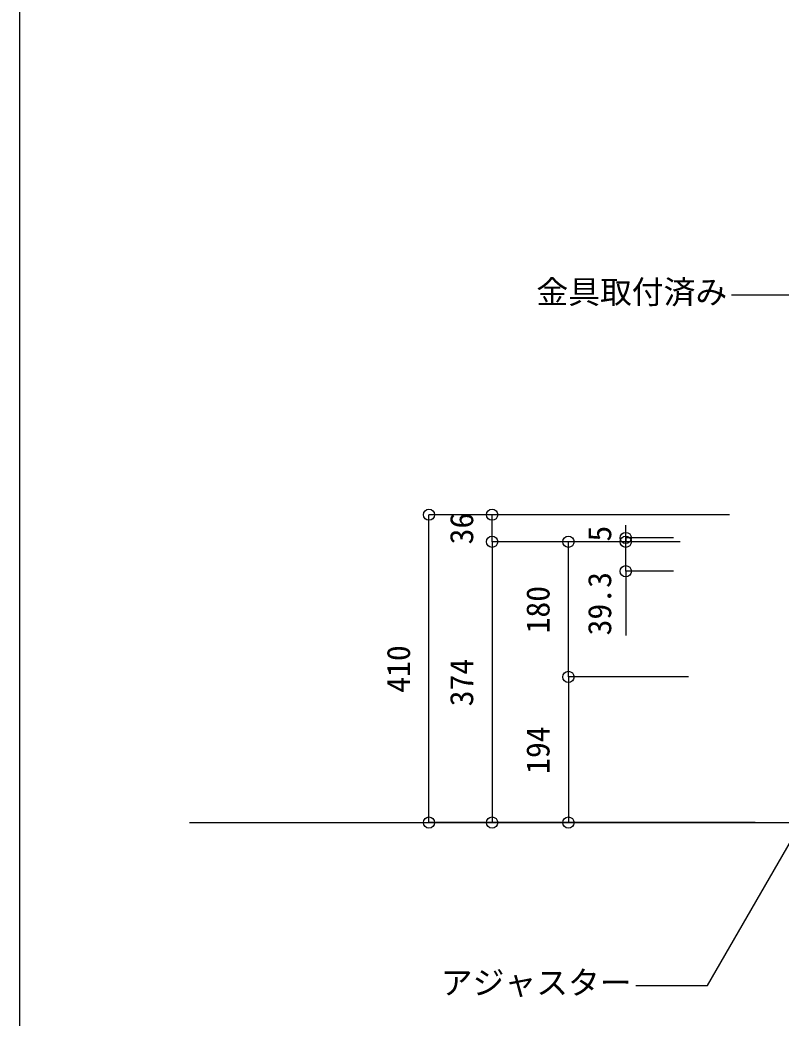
# Model space of a CAD drawing. Units: millimetres, scale not verified. Extents: x -3154 to 3154, y -2231 to 2231.
# Drawn here: x -2962 to -1949, y -1329 to 0 of the extents above; entities that cross this region are included whole.
import ezdxf
from ezdxf.enums import TextEntityAlignment as Align

# ---------------------------------------------------------------- set-up
doc = ezdxf.new("R2010")
doc.units = ezdxf.units.MM
doc.header["$LTSCALE"] = 15
doc.linetypes.add('DASHED2', pattern=[3, 2, -1])
for name, color, linetype in [('0-0', 7, 'Continuous'), ('1-0', 7, 'DASHED2'), ('2-0', 4, 'Continuous'), ('3-0', 7, 'Continuous')]:
    doc.layers.add(name, color=color, linetype=linetype)
doc.styles.add('ＭＳ ゴシック', font='')
doc.styles.get('ＭＳ ゴシック').set_extended_font_data('MS Gothic')

msp = doc.modelspace()

# ---------------------------------------------------------------- linework, layer by layer
at = {"layer": '0-0', "color": 2}
msp.add_line((-2962.5, -2062.5), (-2962.5, 2062.5), dxfattribs=at)
at = {"layer": '1-0', "linetype": 'Continuous'}
msp.add_line((-2736.67, -1068.73), (2708.77, -1068.73), dxfattribs=at)
at = {"layer": '2-0'}
for p, q in [((-2017.8, -658.73), (-2418, -658.73)), ((-2418, -1068.73), (-2418, -658.73)), ((-2117.8, -658.73), (-2333.95, -658.73)), ((-2333.95, -694.73), (-2333.95, -658.73)), ((-2092.7, -689.73), (-2156.15, -689.73)), ((-2156.15, -689.73), (-2156.15, -694.73)), ((-2161, -694.73), (-2333.95, -694.73)), ((-2333.95, -694.73), (-2333.95, -1068.73)), ((-2117.8, -694.73), (-2333.95, -694.73)), ((-2083.8, -694.73), (-2232.34, -694.73)), ((-2232.34, -874.73), (-2232.34, -694.73)), ((-2099.07, -694.73), (-2156.15, -694.73)), ((-2156.15, -734.03), (-2156.15, -694.73)), ((-2092.67, -734.03), (-2156.15, -734.03)), ((-2156.15, -734.03), (-2156.15, -819.54)), ((-2081.8, -874.73), (-2232.34, -874.73)), ((-2232.34, -874.73), (-2232.34, -1068.73)), ((-2072.62, -874.73), (-2232.34, -874.73)), ((-2017.8, -1068.73), (-2418, -1068.73)), ((-2114.3, -1068.73), (-2333.95, -1068.73)), ((-1983.8, -1068.73), (-2232.34, -1068.73))]:
    msp.add_line(p, q, dxfattribs=at)
msp.add_lwpolyline([(-2099.07, -694.73), (-2156.15, -694.73), (-2156.15, -672.5)], dxfattribs=at)
for centre in [(-2418, -658.73), (-2333.95, -658.73), (-2333.95, -694.73), (-2333.95, -694.73), (-2232.34, -694.73), (-2156.15, -689.73), (-2156.15, -694.73), (-2156.15, -694.73), (-2156.15, -734.03), (-2232.34, -874.73), (-2232.34, -874.73), (-2418, -1068.73), (-2333.95, -1068.73), (-2232.34, -1068.73)]:
    msp.add_circle(centre, 7.5, dxfattribs=at)
at = {"layer": '3-0', "color": 3}
for points in [[(-2015.2, -365.8), (-1919.95, -365.8), (-1710.17, -729.14)], [(-2142.45, -1285.47), (-2047.2, -1285.47), (-1923.61, -1071.41)]]:
    msp.add_lwpolyline(points, dxfattribs=at)

# ---------------------------------------------------------------- texts
at = {"layer": '2-0', "style": 'ＭＳ ゴシック'}
for s, p in [('36', (-2349.82, -698.32)), ('5', (-2166.09, -694.51)), ('39.3', (-2166.09, -819.54)), ('180', (-2248.21, -816.9)), ('410', (-2433.87, -895.9)), ('374', (-2349.82, -913.9)), ('194', (-2248.21, -1003.9))]:
    msp.add_text(s, height=31.04, rotation=90, dxfattribs=at).set_placement(p, align=Align.BOTTOM_LEFT)

# ---------------------------------------------------------------- next in the draw order: wipeouts: each hides what was drawn before it
for points in [[(-2016.39, -344.64), (-2016.39, -386.97), (-2275.04, -386.97), (-2275.04, -344.64)], [(-2402.29, -1306.63), (-2402.29, -1264.3), (-2143.64, -1264.3), (-2143.64, -1306.63)]]:
    msp.add_wipeout(points)

# ---------------------------------------------------------------- next in the draw order: texts
at = {"layer": '3-0', "style": 'ＭＳ ゴシック'}
for s, p in [('金具取付済み', (-2275.04, -386.97)), ('アジャスター', (-2402.29, -1306.63))]:
    msp.add_text(s, height=31.04, dxfattribs=at).set_placement(p, align=Align.BOTTOM_LEFT)

doc.saveas('drawing.dxf')
